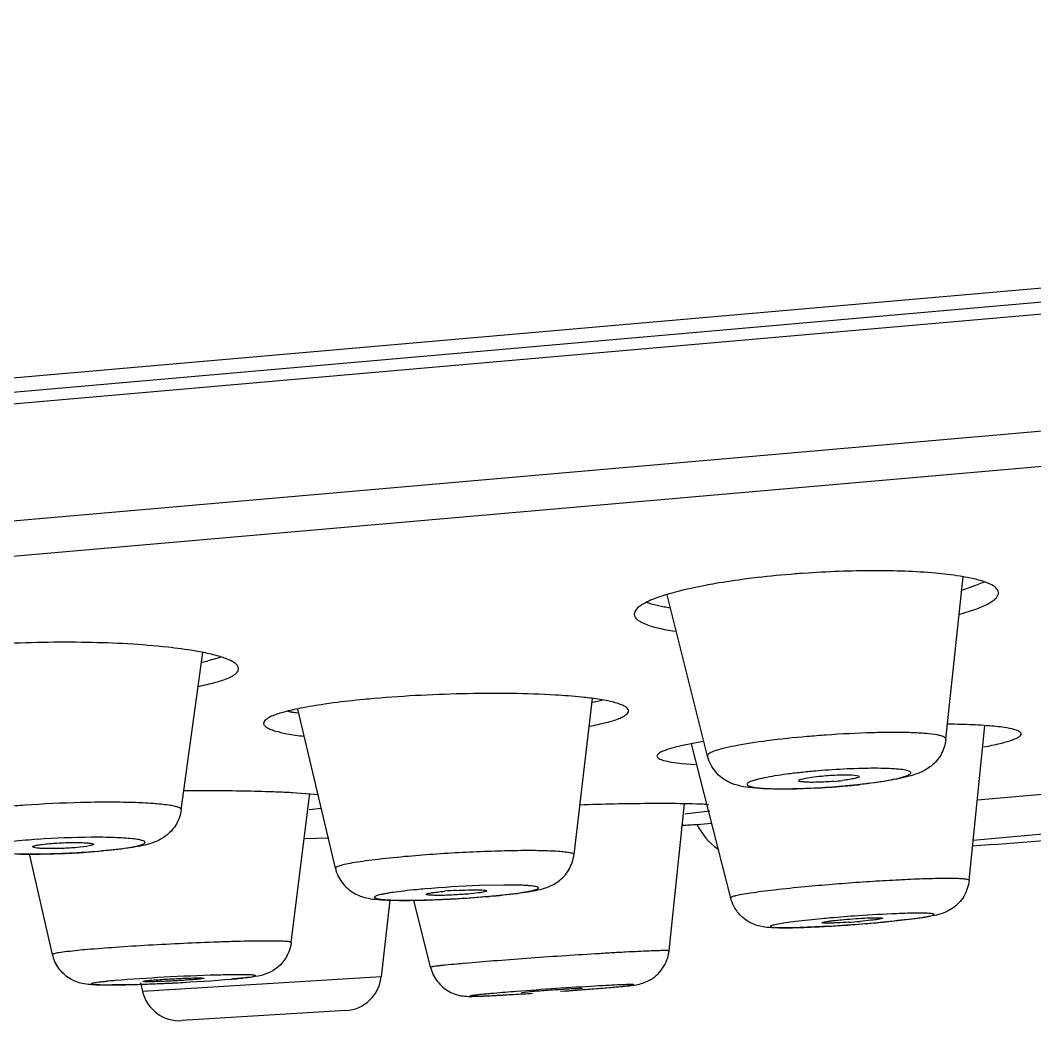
# Model space of a CAD drawing. Extents: x -7342 to 109, y -2615 to 214.
# Drawn here: x -5329.34 to -5316, y -2318.87 to -2305.71 of the extents above; entities that cross this region are included whole.
import ezdxf

# ---------------------------------------------------------------- set-up
doc = ezdxf.new("R2010")
doc.units = 0
doc.header["$LTSCALE"] = 7
doc.layers.get('0').update_dxf_attribs({"color": 2, "linetype": 'CONTINUOUS'})
doc.layers.add('DWG', color=7, linetype='CONTINUOUS')

msp = doc.modelspace()

# ---------------------------------------------------------------- linework, layer by layer
at = {"color": 7, "linetype": 'Continuous'}
for p, q in [((-5356.054, -2313.081), (-5271.775, -2305.707)), ((-5271.722, -2307.248), (-5355.839, -2314.607)), ((-5272.075, -2307.744), (-5355.405, -2315.034)), ((-5317.164, -2315.165), (-5316.939, -2313.029)), ((-5316.941, -2313.199), (-5316.77, -2313.141)), ((-5316.77, -2313.141), (-5316.661, -2313.094)), ((-5320.301, -2315.387), (-5320.834, -2313.267)), ((-5327.227, -2316.094), (-5326.944, -2314.025)), ((-5326.871, -2314.132), (-5326.711, -2314.086)), ((-5322.058, -2316.684), (-5321.815, -2314.631)), ((-5321.811, -2314.68), (-5321.687, -2314.652)), ((-5325.199, -2316.863), (-5325.694, -2314.768)), ((-5317.131, -2314.968), (-5317.149, -2314.968)), ((-5316.859, -2317.023), (-5316.653, -2314.989)), ((-5320.359, -2315.195), (-5320.651, -2315.252)), ((-5319.996, -2317.255), (-5320.511, -2315.226)), ((-5320.634, -2315.484), (-5320.458, -2315.499)), ((-5318.366, -2315.637), (-5318.31, -2315.649)), ((-5318.31, -2315.649), (-5318.304, -2315.655)), ((-5325.779, -2317.84), (-5325.533, -2315.879)), ((-5325.419, -2315.895), (-5325.762, -2315.87)), ((-5316.752, -2315.965), (-5315.213, -2315.83)), ((-5320.807, -2317.95), (-5320.602, -2316.016)), ((-5325.544, -2316.09), (-5325.383, -2316.071)), ((-5320.599, -2316.147), (-5320.269, -2316.106)), ((-5320.439, -2316.287), (-5320.246, -2316.27)), ((-5315.075, -2316.345), (-5316.806, -2316.496)), ((-5328.4, -2316.561), (-5328.475, -2316.577)), ((-5328.382, -2316.549), (-5328.4, -2316.561)), ((-5325.284, -2316.468), (-5325.608, -2316.475)), ((-5328.92, -2317.998), (-5329.223, -2316.675)), ((-5328.475, -2316.577), (-5328.598, -2316.591)), ((-5328.286, -2316.635), (-5328, -2316.603)), ((-5322.983, -2317.084), (-5323.308, -2317.091)), ((-5323.32, -2317.188), (-5323.45, -2317.202)), ((-5323.081, -2317.222), (-5322.798, -2317.19)), ((-5324.481, -2317.282), (-5324.596, -2318.293)), ((-5323.945, -2318.166), (-5324.164, -2317.284)), ((-5318.152, -2317.548), (-5318.292, -2317.562)), ((-5318.013, -2317.516), (-5317.998, -2317.52)), ((-5317.993, -2317.571), (-5317.685, -2317.538)), ((-5324.596, -2318.293), (-5327.736, -2318.485)), ((-5327.764, -2318.371), (-5327.736, -2318.485)), ((-5326.545, -2318.32), (-5326.564, -2318.321)), ((-5322.747, -2318.498), (-5322.631, -2318.484)), ((-5322.236, -2318.482), (-5321.585, -2318.432)), ((-5322.182, -2318.479), (-5321.575, -2318.431)), ((-5321.949, -2318.443), (-5322.065, -2318.456)), ((-5325.063, -2318.736), (-5327.22, -2318.868))]:
    msp.add_line(p, q, dxfattribs=at)
for centre, radius, start, end in [((-5318.108, -2326.361), 13.41, 94.4542, 96.5719), ((-5318.058, -2326.98), 14.031, 93.9906, 94.4639), ((-5320.371, -2310.783), 2.686, 258.4407, 260.1237), ((-5320.29, -2310.326), 3.15, 260.0966, 260.7289), ((-5327.59, -2311.222), 2.998, 282.3153, 283.8727), ((-5325.295, -2311.732), 3.111, 260.2433, 261.3801), ((-5325.191, -2311.045), 3.806, 261.3757, 262.3676), ((-5317.262, -2326.178), 11.211, 88.4946, 89.3284), ((-5317.22, -2324.527), 9.559, 88.0335, 88.4914), ((-5317.679, -2330.128), 15.054, 94.039, 94.9968), ((-5317.98, -2325.887), 10.341, 94.039, 94.9968), ((-5318.92, -2312.454), 3.278, 274.9446, 276.9528), ((-5326.911, -2348.126), 32.281, 89.8836, 90.4957), ((-5326.461, -2329.049), 13.197, 86.9631, 87.3166), ((-5319.462, -2304.986), 10.838, 272.9823, 274.9997), ((-5319.427, -2305.479), 10.341, 274.039, 274.9968), ((-5319.369, -2306.006), 9.814, 274.9783, 276.311), ((-5328.346, -2329.536), 13.535, 93.9856, 94.9734), ((-5330.786, -2116.555), 200, 272.9102, 272.96557), ((-5319.714, -2315.948), 0.8, 205.0962, 235.7519), ((-5328.472, -2325.757), 9.297, 93.9856, 94.9734), ((-5328.344, -2327.622), 11.166, 90.3542, 93.9726), ((-5330.786, -2116.555), 200.5, 273.99634, 274.5012), ((-5329.217, -2306.649), 10.028, 269.2694, 271.0068), ((-5329.247, -2304.83), 11.847, 270.9969, 272.7851), ((-5329.163, -2306.251), 10.424, 272.7004, 274.9553), ((-5329.092, -2307.372), 9.297, 273.9856, 274.9734), ((-5322.797, -2331.288), 14.206, 92.0617, 94.9497), ((-5316.529, -2343.53), 26.539, 94.9958, 95.3783), ((-5323.073, -2328.005), 10.911, 94.9921, 95.5488), ((-5323.32, -2322.216), 5.07, 93.2308, 94.9704), ((-5324.136, -2306.363), 10.911, 274.9921, 275.5488), ((-5324.434, -2302.857), 14.43, 272.0806, 272.6926), ((-5324.471, -2302.054), 15.234, 272.6888, 273.4229), ((-5324.432, -2302.663), 14.624, 273.4143, 274.9451), ((-5316.84, -2338.627), 21.19, 94.0044, 94.9825), ((-5317.093, -2335.679), 18.231, 94.9958, 95.3783), ((-5319.924, -2296.953), 20.708, 273.2925, 273.95), ((-5319.984, -2296.074), 21.59, 273.9474, 274.0941), ((-5318.964, -2309.865), 7.726, 273.8297, 274.9911), ((-5319.956, -2296.415), 21.247, 274.0852, 274.9923), ((-5319.702, -2299.42), 18.231, 274.9958, 275.3783), ((-5319.742, -2298.884), 18.769, 274.9969, 275.3551), ((-5327.346, -2330.725), 12.841, 94.9898, 95.5429), ((-5321.22, -2344.055), 26.04, 94.9949, 95.2467), ((-5326.401, -2330.875), 12.611, 90.6275, 91.6271), ((-5325.093, -2318.237), 0.5, 273.5, 353.5), ((-5327.327, -2327.128), 8.821, 94.9898, 95.5429), ((-5328.637, -2292.773), 25.632, 271.6268, 272.6464), ((-5328.808, -2288.913), 29.496, 272.632, 273.1926), ((-5327.331, -2309.534), 8.821, 274.9898, 275.5429), ((-5323.142, -2300.612), 17.888, 274.9949, 275.2467), ((-5322.544, -2307.002), 11.47, 275.2449, 275.7421), ((-5322.008, -2312.361), 6.085, 275.7769, 276.3479), ((-5327.25, -2318.369), 0.5, 193.5, 273.5), ((-5321.554, -2336.329), 17.888, 94.9949, 95.2467)]:
    msp.add_arc(centre, radius, start, end, dxfattribs=at)
for points, knots in [([(-5317.301, -2312.981), (-5317.569, -2312.957), (-5318.148, -2312.94), (-5318.726, -2312.962), (-5319.034, -2312.984)], [0, 0, 0, 0, 1106.343814, 2374.971474, 2374.971474, 2374.971474, 2374.971474]), ([(-5319.643, -2313.04), (-5319.692, -2313.045), (-5319.878, -2313.068), (-5320.064, -2313.095), (-5320.201, -2313.119)], [0, 0, 0, 0, 616.423958, 2365.813882, 2365.813882, 2365.813882, 2365.813882]), ([(-5316.886, -2313.036), (-5316.917, -2313.031), (-5317.054, -2313.007), (-5317.193, -2312.991), (-5317.301, -2312.981)], [0, 0, 0, 0, 531.686719, 2383.83964, 2383.83964, 2383.83964, 2383.83964]), ([(-5316.472, -2313.235), (-5316.474, -2313.213), (-5316.507, -2313.165), (-5316.594, -2313.116), (-5316.724, -2313.071), (-5316.828, -2313.048), (-5316.886, -2313.036)], [0, 0, 0, 0, 573.679515, 1426.460492, 2643.098058, 4232.684492, 4232.684492, 4232.684492, 4232.684492]), ([(-5320.673, -2313.217), (-5320.76, -2313.239), (-5320.912, -2313.282), (-5321.083, -2313.348), (-5321.182, -2313.406), (-5321.239, -2313.45), (-5321.268, -2313.497), (-5321.265, -2313.525)], [0, 0, 0, 0, 1987.237551, 3493.168197, 4060.637675, 4509.375217, 5122.750315, 5122.750315, 5122.750315, 5122.750315]), ([(-5320.201, -2313.119), (-5320.243, -2313.126), (-5320.402, -2313.155), (-5320.559, -2313.188), (-5320.673, -2313.217)], [0, 0, 0, 0, 638.331404, 2362.66107, 2362.66107, 2362.66107, 2362.66107]), ([(-5316.98, -2313.52), (-5316.905, -2313.5), (-5316.774, -2313.459), (-5316.627, -2313.398), (-5316.543, -2313.345), (-5316.493, -2313.303), (-5316.47, -2313.26), (-5316.472, -2313.235)], [0, 0, 0, 0, 1995.719867, 3507.338026, 4080.293601, 4537.86402, 5183.968642, 5183.968642, 5183.968642, 5183.968642]), ([(-5321.097, -2313.365), (-5321.084, -2313.37), (-5321.022, -2313.389), (-5320.959, -2313.404), (-5320.909, -2313.414)], [0, 0, 0, 0, 527.051419, 2359.212866, 2359.212866, 2359.212866, 2359.212866]), ([(-5321.265, -2313.525), (-5321.263, -2313.55), (-5321.233, -2313.589), (-5321.179, -2313.624), (-5321.089, -2313.666), (-5320.937, -2313.709), (-5320.804, -2313.733), (-5320.729, -2313.744)], [0, 0, 0, 0, 647.682638, 1105.422773, 1675.000813, 3167.232246, 5124.26413, 5124.26413, 5124.26413, 5124.26413]), ([(-5327.401, -2313.956), (-5327.754, -2313.917), (-5328.5, -2313.879), (-5329.246, -2313.892), (-5329.636, -2313.914)], [0, 0, 0, 0, 1102.301656, 2310.244533, 2310.244533, 2310.244533, 2310.244533]), ([(-5326.958, -2314.021), (-5326.991, -2314.015), (-5327.138, -2313.988), (-5327.286, -2313.969), (-5327.401, -2313.956)], [0, 0, 0, 0, 523.486595, 2321.494272, 2321.494272, 2321.494272, 2321.494272]), ([(-5326.472, -2314.232), (-5326.474, -2314.21), (-5326.502, -2314.176), (-5326.55, -2314.144), (-5326.632, -2314.105), (-5326.769, -2314.061), (-5326.89, -2314.034), (-5326.958, -2314.021)], [0, 0, 0, 0, 620.94894, 1071.688231, 1635.041639, 3113.34274, 5051.99174, 5051.99174, 5051.99174, 5051.99174]), ([(-5327.003, -2314.47), (-5326.925, -2314.454), (-5326.79, -2314.424), (-5326.636, -2314.375), (-5326.547, -2314.33), (-5326.496, -2314.295), (-5326.47, -2314.255), (-5326.472, -2314.232)], [0, 0, 0, 0, 1989.775627, 3480.216062, 4035.124806, 4468.973705, 5050.119337, 5050.119337, 5050.119337, 5050.119337]), ([(-5325.222, -2314.688), (-5325.262, -2314.694), (-5325.409, -2314.714), (-5325.554, -2314.738), (-5325.66, -2314.759)], [0, 0, 0, 0, 638.837426, 2333.634867, 2333.634867, 2333.634867, 2333.634867]), ([(-5324.685, -2314.63), (-5324.732, -2314.635), (-5324.911, -2314.651), (-5325.09, -2314.671), (-5325.222, -2314.688)], [0, 0, 0, 0, 614.696392, 2336.649048, 2336.649048, 2336.649048, 2336.649048]), ([(-5322.304, -2314.585), (-5322.687, -2314.562), (-5323.482, -2314.556), (-5324.275, -2314.595), (-5324.685, -2314.63)], [0, 0, 0, 0, 1131.015635, 2343.073303, 2343.073303, 2343.073303, 2343.073303]), ([(-5321.853, -2314.624), (-5321.887, -2314.62), (-5322.037, -2314.603), (-5322.187, -2314.592), (-5322.304, -2314.585)], [0, 0, 0, 0, 531.917971, 2354.979864, 2354.979864, 2354.979864, 2354.979864]), ([(-5321.34, -2314.789), (-5321.342, -2314.769), (-5321.373, -2314.74), (-5321.422, -2314.716), (-5321.509, -2314.685), (-5321.654, -2314.652), (-5321.781, -2314.633), (-5321.853, -2314.624)], [0, 0, 0, 0, 554.740473, 996.84063, 1566.272335, 3094.431074, 5124.22743, 5124.22743, 5124.22743, 5124.22743]), ([(-5325.66, -2314.759), (-5325.731, -2314.773), (-5325.853, -2314.801), (-5325.993, -2314.843), (-5326.074, -2314.881), (-5326.119, -2314.909), (-5326.145, -2314.941), (-5326.143, -2314.96)], [0, 0, 0, 0, 2028.049314, 3540.048533, 4096.990272, 4525.233718, 5061.170687, 5061.170687, 5061.170687, 5061.170687]), ([(-5321.854, -2314.995), (-5321.779, -2314.98), (-5321.648, -2314.952), (-5321.5, -2314.909), (-5321.414, -2314.87), (-5321.366, -2314.842), (-5321.338, -2314.809), (-5321.34, -2314.789)], [0, 0, 0, 0, 2057.126985, 3591.717658, 4156.125686, 4588.701901, 5122.4529, 5122.4529, 5122.4529, 5122.4529]), ([(-5326.143, -2314.96), (-5326.141, -2314.98), (-5326.109, -2315.009), (-5326.058, -2315.034), (-5325.968, -2315.066), (-5325.818, -2315.098), (-5325.687, -2315.117), (-5325.612, -2315.126)], [0, 0, 0, 0, 543.986185, 980.324185, 1543.205428, 3054.937224, 5062.386482, 5062.386482, 5062.386482, 5062.386482]), ([(-5317.164, -2315.165), (-5317.162, -2315.151), (-5317.192, -2315.132), (-5317.231, -2315.12), (-5317.31, -2315.102), (-5317.44, -2315.089), (-5317.634, -2315.078), (-5317.871, -2315.076), (-5318.244, -2315.081), (-5318.538, -2315.097), (-5318.74, -2315.111)], [0, 0, 0, 0, 202.116624, 394.568958, 655.379267, 1379.560544, 2354.186773, 3543.612093, 4902.747579, 7917.335386, 7917.335386, 7917.335386, 7917.335386]), ([(-5316.174, -2315.094), (-5316.175, -2315.085), (-5316.19, -2315.066), (-5316.255, -2315.037), (-5316.391, -2315.009), (-5316.614, -2314.986), (-5316.791, -2314.977), (-5316.892, -2314.974)], [0, 0, 0, 0, 180.485324, 473.337283, 1487.328205, 3077.36826, 5195.809289, 5195.809289, 5195.809289, 5195.809289]), ([(-5318.991, -2315.131), (-5319.166, -2315.146), (-5319.485, -2315.18), (-5319.855, -2315.235), (-5320.088, -2315.285), (-5320.192, -2315.314), (-5320.253, -2315.339), (-5320.284, -2315.355), (-5320.304, -2315.376), (-5320.301, -2315.387)], [0, 0, 0, 0, 2724.792463, 4948.89567, 5785.241707, 6402.596434, 6625.111703, 6789.989196, 6971.186034, 6971.186034, 6971.186034, 6971.186034]), ([(-5317.164, -2315.165), (-5317.171, -2315.235), (-5317.214, -2315.37), (-5317.343, -2315.519), (-5317.489, -2315.603), (-5317.678, -2315.666), (-5317.943, -2315.717), (-5318.166, -2315.747), (-5318.291, -2315.761)], [0, 0, 0, 0, 924.412676, 1803.15604, 2530.45929, 3121.031558, 4419.726353, 6072.615439, 6072.615439, 6072.615439, 6072.615439]), ([(-5316.664, -2315.266), (-5316.593, -2315.253), (-5316.469, -2315.227), (-5316.329, -2315.19), (-5316.245, -2315.157), (-5316.202, -2315.136), (-5316.172, -2315.11), (-5316.174, -2315.094)], [0, 0, 0, 0, 2128.073067, 3706.302836, 4280.745194, 4711.984362, 5194.509979, 5194.509979, 5194.509979, 5194.509979]), ([(-5320.651, -2315.252), (-5320.731, -2315.271), (-5320.836, -2315.299), (-5320.941, -2315.346), (-5320.967, -2315.376), (-5320.966, -2315.389)], [0, 0, 0, 0, 2326.03449, 2964.915404, 3305.873062, 3305.873062, 3305.873062, 3305.873062]), ([(-5320.966, -2315.389), (-5320.965, -2315.401), (-5320.934, -2315.428), (-5320.868, -2315.448), (-5320.763, -2315.47), (-5320.681, -2315.48), (-5320.634, -2315.484)], [0, 0, 0, 0, 437.911019, 1252.963122, 2505.794777, 4191.724849, 4191.724849, 4191.724849, 4191.724849]), ([(-5318.898, -2315.81), (-5319.049, -2315.817), (-5319.32, -2315.825), (-5319.695, -2315.817), (-5319.998, -2315.764), (-5320.209, -2315.604), (-5320.282, -2315.464), (-5320.301, -2315.387)], [0, 0, 0, 0, 1469.265282, 2633.254508, 3673.86019, 4383.15775, 5147.255445, 5147.255445, 5147.255445, 5147.255445]), ([(-5318.881, -2315.585), (-5318.945, -2315.591), (-5319.07, -2315.603), (-5319.249, -2315.624), (-5319.41, -2315.647), (-5319.545, -2315.672), (-5319.641, -2315.693), (-5319.701, -2315.711), (-5319.734, -2315.722), (-5319.759, -2315.734), (-5319.775, -2315.744), (-5319.783, -2315.757), (-5319.777, -2315.771), (-5319.762, -2315.779), (-5319.739, -2315.787), (-5319.708, -2315.795), (-5319.649, -2315.804), (-5319.556, -2315.812), (-5319.362, -2315.82), (-5319.073, -2315.817), (-5318.829, -2315.804), (-5318.698, -2315.795)], [0, 0, 0, 0, 1728.515092, 3350.820481, 4804.506467, 6042.522565, 7025.375844, 7411.196142, 7722.81652, 7960.118, 8125.870838, 8233.310369, 8329.662853, 8473.209958, 8685.839846, 8972.902938, 9334.120127, 10270.805652, 11469.407013, 14485.247228, 17979.587608, 17979.587608, 17979.587608, 17979.587608]), ([(-5318.526, -2315.781), (-5318.461, -2315.775), (-5318.336, -2315.763), (-5318.157, -2315.742), (-5317.997, -2315.719), (-5317.861, -2315.695), (-5317.766, -2315.673), (-5317.705, -2315.656), (-5317.672, -2315.644), (-5317.648, -2315.632), (-5317.632, -2315.622), (-5317.624, -2315.609), (-5317.63, -2315.596), (-5317.645, -2315.587), (-5317.667, -2315.579), (-5317.699, -2315.572), (-5317.758, -2315.562), (-5317.851, -2315.554), (-5318.044, -2315.546), (-5318.334, -2315.55), (-5318.578, -2315.562), (-5318.708, -2315.572)], [0, 0, 0, 0, 1736.76071, 3366.805059, 4827.425632, 6071.347498, 7058.889329, 7446.550123, 7759.657039, 7998.090529, 8164.634066, 8272.58612, 8369.398239, 8513.630114, 8727.274321, 9015.706803, 9378.647125, 10319.800964, 11524.120071, 14554.346892, 18065.356489, 18065.356489, 18065.356489, 18065.356489]), ([(-5319.102, -2315.712), (-5319.103, -2315.709), (-5319.094, -2315.701), (-5319.065, -2315.69), (-5318.998, -2315.674), (-5318.894, -2315.66), (-5318.813, -2315.651), (-5318.769, -2315.647)], [0, 0, 0, 0, 136.794982, 426.536847, 1504.350696, 3149.846116, 5161.129258, 5161.129258, 5161.129258, 5161.129258]), ([(-5318.935, -2315.733), (-5318.958, -2315.733), (-5318.998, -2315.732), (-5319.051, -2315.728), (-5319.082, -2315.723), (-5319.101, -2315.717), (-5319.102, -2315.712)], [0, 0, 0, 0, 1695.07343, 2994.934839, 3836.420062, 4213.481194, 4213.481194, 4213.481194, 4213.481194]), ([(-5318.638, -2315.719), (-5318.664, -2315.722), (-5318.763, -2315.729), (-5318.862, -2315.733), (-5318.935, -2315.733)], [0, 0, 0, 0, 623.623655, 2377.826451, 2377.826451, 2377.826451, 2377.826451]), ([(-5318.769, -2315.647), (-5318.693, -2315.64), (-5318.558, -2315.633), (-5318.423, -2315.632), (-5318.366, -2315.637)], [0, 0, 0, 0, 1351.89049, 2378.61424, 2378.61424, 2378.61424, 2378.61424]), ([(-5318.304, -2315.655), (-5318.305, -2315.662), (-5318.331, -2315.672), (-5318.37, -2315.684), (-5318.441, -2315.696), (-5318.493, -2315.704), (-5318.523, -2315.707)], [0, 0, 0, 0, 366.78046, 1223.579717, 2537.605914, 4221.046775, 4221.046775, 4221.046775, 4221.046775]), ([(-5325.843, -2315.866), (-5325.918, -2315.863), (-5326.252, -2315.85), (-5326.586, -2315.845), (-5326.846, -2315.845)], [0, 0, 0, 0, 522.118259, 2330.162761, 2330.162761, 2330.162761, 2330.162761]), ([(-5327.227, -2316.094), (-5327.226, -2316.088), (-5327.238, -2316.071), (-5327.272, -2316.058), (-5327.325, -2316.044), (-5327.434, -2316.026), (-5327.618, -2316.009), (-5327.885, -2315.997), (-5328.203, -2315.993), (-5328.677, -2316), (-5329.042, -2316.017), (-5329.287, -2316.034)], [0, 0, 0, 0, 79.32789, 223.050939, 448.352888, 756.76903, 1609.635712, 2739.641448, 4085.418385, 5572.017346, 8636.028106, 8636.028106, 8636.028106, 8636.028106]), ([(-5320.822, -2316.012), (-5320.906, -2316.012), (-5321.292, -2316.013), (-5321.678, -2316.021), (-5321.979, -2316.031)], [0, 0, 0, 0, 516.323868, 2361.935181, 2361.935181, 2361.935181, 2361.935181]), ([(-5320.288, -2316.027), (-5320.322, -2316.024), (-5320.5, -2316.015), (-5320.678, -2316.013), (-5320.822, -2316.012)], [0, 0, 0, 0, 454.464442, 2367.295011, 2367.295011, 2367.295011, 2367.295011]), ([(-5327.227, -2316.094), (-5327.236, -2316.159), (-5327.279, -2316.286), (-5327.402, -2316.428), (-5327.542, -2316.509), (-5327.674, -2316.552), (-5327.8, -2316.578), (-5327.995, -2316.61), (-5328.152, -2316.626), (-5328.262, -2316.635)], [0, 0, 0, 0, 1066.21482, 2093.926181, 2966.250323, 3648.944706, 4309.568654, 5050.091445, 6839.527606, 6839.527606, 6839.527606, 6839.527606]), ([(-5329.278, -2316.495), (-5329.334, -2316.5), (-5329.439, -2316.51), (-5329.584, -2316.528), (-5329.687, -2316.545), (-5329.755, -2316.559), (-5329.794, -2316.569), (-5329.824, -2316.579), (-5329.845, -2316.589), (-5329.859, -2316.597), (-5329.863, -2316.611), (-5329.852, -2316.621), (-5329.825, -2316.633), (-5329.783, -2316.642), (-5329.732, -2316.65), (-5329.658, -2316.659), (-5329.548, -2316.667), (-5329.398, -2316.672), (-5329.159, -2316.675), (-5328.839, -2316.67), (-5328.578, -2316.656), (-5328.446, -2316.647)], [0, 0, 0, 0, 1463.149379, 2735.108165, 3766.672957, 4182.375197, 4526.971794, 4798.938618, 4998.348791, 5129.148082, 5212.950047, 5312.359213, 5471.964461, 6007.147605, 6383.495394, 6829.556367, 7916.955199, 9233.491322, 10735.220866, 14083.353989, 17508.302912, 17508.302912, 17508.302912, 17508.302912]), ([(-5329.181, -2316.581), (-5329.182, -2316.575), (-5329.155, -2316.565), (-5329.119, -2316.557), (-5329.048, -2316.547), (-5328.995, -2316.542), (-5328.965, -2316.539)], [0, 0, 0, 0, 319.42558, 1139.052098, 2433.251637, 4102.549372, 4102.549372, 4102.549372, 4102.549372]), ([(-5328.965, -2316.539), (-5328.941, -2316.537), (-5328.84, -2316.529), (-5328.738, -2316.525), (-5328.66, -2316.525)], [0, 0, 0, 0, 552.799654, 2315.010397, 2315.010397, 2315.010397, 2315.010397]), ([(-5328.66, -2316.525), (-5328.623, -2316.524), (-5328.555, -2316.525), (-5328.469, -2316.528), (-5328.414, -2316.535), (-5328.389, -2316.541), (-5328.382, -2316.547), (-5328.382, -2316.549)], [0, 0, 0, 0, 2008.866508, 3603.236837, 4629.938338, 4903.991919, 5033.791431, 5033.791431, 5033.791431, 5033.791431]), ([(-5327.868, -2316.475), (-5327.946, -2316.467), (-5328.128, -2316.457), (-5328.31, -2316.455), (-5328.413, -2316.456)], [0, 0, 0, 0, 1004.836667, 2319.176681, 2319.176681, 2319.176681, 2319.176681]), ([(-5328, -2316.603), (-5327.962, -2316.598), (-5327.896, -2316.588), (-5327.818, -2316.573), (-5327.769, -2316.56), (-5327.742, -2316.551), (-5327.722, -2316.543), (-5327.709, -2316.535), (-5327.701, -2316.525), (-5327.704, -2316.514), (-5327.716, -2316.507), (-5327.743, -2316.495), (-5327.795, -2316.485), (-5327.841, -2316.478), (-5327.868, -2316.475)], [0, 0, 0, 0, 2601.131982, 4651.638365, 5455.002494, 6105.95606, 6604.41659, 6955.571447, 7184.307772, 7380.141851, 7664.651557, 8087.935796, 9391.677098, 11297.984358, 11297.984358, 11297.984358, 11297.984358]), ([(-5328.598, -2316.591), (-5328.663, -2316.596), (-5328.762, -2316.602), (-5328.892, -2316.605), (-5328.983, -2316.605), (-5329.06, -2316.603), (-5329.123, -2316.599), (-5329.157, -2316.592), (-5329.181, -2316.587), (-5329.181, -2316.581)], [0, 0, 0, 0, 2280.207964, 3441.579495, 4518.794786, 5443.934925, 6158.667028, 6620.04562, 6815.580514, 6815.580514, 6815.580514, 6815.580514]), ([(-5324.237, -2316.702), (-5324.113, -2316.691), (-5323.86, -2316.671), (-5323.481, -2316.649), (-5323.11, -2316.634), (-5322.772, -2316.626), (-5322.485, -2316.627), (-5322.287, -2316.635), (-5322.167, -2316.646), (-5322.109, -2316.657), (-5322.075, -2316.664), (-5322.058, -2316.678), (-5322.058, -2316.684)], [0, 0, 0, 0, 1640.151376, 3341.921607, 5001.148465, 6518.492009, 7802.15258, 8775.593901, 9127.527231, 9383.342423, 9541.772469, 9616.33168, 9616.33168, 9616.33168, 9616.33168]), ([(-5323.172, -2317.232), (-5323.05, -2317.222), (-5322.879, -2317.204), (-5322.667, -2317.174), (-5322.535, -2317.15), (-5322.4, -2317.115), (-5322.25, -2317.038), (-5322.113, -2316.891), (-5322.067, -2316.754), (-5322.058, -2316.684)], [0, 0, 0, 0, 1877.381212, 2641.318139, 3294.809573, 3931.822129, 4790.766117, 5843.806191, 6934.690989, 6934.690989, 6934.690989, 6934.690989]), ([(-5325.199, -2316.863), (-5325.2, -2316.856), (-5325.174, -2316.837), (-5325.129, -2316.824), (-5325.046, -2316.802), (-5324.935, -2316.783), (-5324.794, -2316.761), (-5324.558, -2316.732), (-5324.37, -2316.713), (-5324.237, -2316.702)], [0, 0, 0, 0, 155.498555, 516.312503, 1102.431813, 1905.043915, 2908.433762, 4091.896931, 6891.37335, 6891.37335, 6891.37335, 6891.37335]), ([(-5325.199, -2316.863), (-5325.181, -2316.937), (-5325.113, -2317.076), (-5324.947, -2317.207), (-5324.78, -2317.26), (-5324.576, -2317.282), (-5324.29, -2317.288), (-5324.048, -2317.283), (-5323.91, -2317.278)], [0, 0, 0, 0, 923.05185, 1804.08327, 2491.074012, 3018.462985, 4287.356304, 5960.271687, 5960.271687, 5960.271687, 5960.271687]), ([(-5322.798, -2317.19), (-5322.754, -2317.183), (-5322.693, -2317.174), (-5322.619, -2317.159), (-5322.579, -2317.15), (-5322.551, -2317.14), (-5322.533, -2317.134), (-5322.523, -2317.121), (-5322.537, -2317.11), (-5322.555, -2317.106), (-5322.587, -2317.099), (-5322.628, -2317.094), (-5322.681, -2317.09), (-5322.743, -2317.087), (-5322.845, -2317.084), (-5322.926, -2317.084), (-5322.983, -2317.084)], [0, 0, 0, 0, 2369.630409, 3287.09303, 4013.589274, 4544.776152, 4882.566617, 5056.123821, 5244.510266, 5603.755033, 6158.305887, 6908.87144, 7848.353419, 8968.133473, 10257.431835, 13284.638645, 13284.638645, 13284.638645, 13284.638645]), ([(-5316.859, -2317.023), (-5316.858, -2317.019), (-5316.876, -2317.011), (-5316.904, -2317.007), (-5316.956, -2317.001), (-5317.025, -2316.999), (-5317.113, -2316.998), (-5317.264, -2316.998), (-5317.489, -2317.004), (-5317.792, -2317.018), (-5318.13, -2317.037), (-5318.483, -2317.062), (-5318.721, -2317.081), (-5318.84, -2317.092)], [0, 0, 0, 0, 68.539651, 235.110137, 508.05526, 886.012356, 1364.047143, 1936.424884, 3333.238401, 5003.668454, 6859.095247, 8804.185017, 10733.210751, 10733.210751, 10733.210751, 10733.210751]), ([(-5316.859, -2317.023), (-5316.866, -2317.096), (-5316.914, -2317.24), (-5317.058, -2317.391), (-5317.213, -2317.463), (-5317.396, -2317.503), (-5317.649, -2317.537), (-5317.865, -2317.559), (-5317.99, -2317.571)], [0, 0, 0, 0, 976.239071, 1930.057141, 2690.608474, 3205.127643, 4416.499975, 6085.79749, 6085.79749, 6085.79749, 6085.79749]), ([(-5324.129, -2317.145), (-5324.185, -2317.15), (-5324.289, -2317.161), (-5324.413, -2317.177), (-5324.499, -2317.19), (-5324.551, -2317.2), (-5324.596, -2317.209), (-5324.631, -2317.217), (-5324.657, -2317.226), (-5324.674, -2317.233), (-5324.685, -2317.242), (-5324.68, -2317.253), (-5324.665, -2317.258), (-5324.644, -2317.264), (-5324.612, -2317.269), (-5324.553, -2317.276), (-5324.459, -2317.281), (-5324.262, -2317.285), (-5323.967, -2317.28), (-5323.585, -2317.263), (-5323.319, -2317.244), (-5323.187, -2317.232)], [0, 0, 0, 0, 1448.13675, 2690.554599, 3217.917835, 3676.982139, 4064.146967, 4376.231628, 4611.815479, 4771.335792, 4861.490817, 4927.877054, 5047.774934, 5241.68394, 5512.861534, 5860.120828, 6771.426684, 7946.84034, 10916.081715, 14350.510615, 17766.803682, 17766.803682, 17766.803682, 17766.803682]), ([(-5324.004, -2317.207), (-5324.005, -2317.205), (-5323.998, -2317.2), (-5323.978, -2317.194), (-5323.929, -2317.184), (-5323.854, -2317.175), (-5323.793, -2317.169), (-5323.76, -2317.166)], [0, 0, 0, 0, 117.953036, 387.616415, 1416.060627, 3034.435383, 5099.038038, 5099.038038, 5099.038038, 5099.038038]), ([(-5323.45, -2317.202), (-5323.514, -2317.207), (-5323.609, -2317.213), (-5323.734, -2317.219), (-5323.819, -2317.221), (-5323.892, -2317.22), (-5323.948, -2317.218), (-5323.983, -2317.215), (-5323.999, -2317.211), (-5324.004, -2317.208), (-5324.004, -2317.207)], [0, 0, 0, 0, 2681.449205, 4014.679844, 5237.381739, 6278.468826, 7075.979259, 7585.197988, 7724.729498, 7793.714941, 7793.714941, 7793.714941, 7793.714941]), ([(-5323.606, -2317.155), (-5323.555, -2317.152), (-5323.481, -2317.148), (-5323.386, -2317.147), (-5323.326, -2317.147), (-5323.277, -2317.148), (-5323.239, -2317.151), (-5323.22, -2317.154), (-5323.205, -2317.158), (-5323.206, -2317.161)], [0, 0, 0, 0, 2642.339821, 3834.701438, 4879.749271, 5736.109233, 6373.000324, 6767.44202, 6923.55325, 6923.55325, 6923.55325, 6923.55325]), ([(-5323.206, -2317.161), (-5323.206, -2317.164), (-5323.219, -2317.169), (-5323.239, -2317.175), (-5323.276, -2317.182), (-5323.304, -2317.186), (-5323.32, -2317.188)], [0, 0, 0, 0, 346.329196, 1162.84353, 2451.57884, 4171.031134, 4171.031134, 4171.031134, 4171.031134]), ([(-5319.016, -2317.108), (-5319.151, -2317.12), (-5319.342, -2317.14), (-5319.581, -2317.169), (-5319.725, -2317.189), (-5319.837, -2317.206), (-5319.925, -2317.224), (-5319.966, -2317.235), (-5319.998, -2317.248), (-5319.996, -2317.255)], [0, 0, 0, 0, 2845.253343, 4050.548723, 5073.195093, 5891.264797, 6488.043374, 6851.282487, 6988.715452, 6988.715452, 6988.715452, 6988.715452]), ([(-5318.735, -2317.627), (-5318.869, -2317.635), (-5319.056, -2317.644), (-5319.288, -2317.649), (-5319.426, -2317.648), (-5319.566, -2317.64), (-5319.734, -2317.596), (-5319.906, -2317.468), (-5319.977, -2317.329), (-5319.996, -2317.255)], [0, 0, 0, 0, 1958.84459, 2746.029762, 3390.246983, 3966.082337, 4801.181329, 5883.09562, 6996.003225, 6996.003225, 6996.003225, 6996.003225]), ([(-5317.668, -2317.456), (-5317.715, -2317.457), (-5317.933, -2317.465), (-5318.15, -2317.478), (-5318.32, -2317.489)], [0, 0, 0, 0, 522.351395, 2386.158323, 2386.158323, 2386.158323, 2386.158323]), ([(-5317.685, -2317.538), (-5317.634, -2317.532), (-5317.562, -2317.523), (-5317.473, -2317.51), (-5317.421, -2317.501), (-5317.38, -2317.493), (-5317.348, -2317.485), (-5317.331, -2317.48), (-5317.317, -2317.472), (-5317.328, -2317.462), (-5317.344, -2317.461), (-5317.373, -2317.457), (-5317.412, -2317.455), (-5317.462, -2317.453), (-5317.548, -2317.453), (-5317.618, -2317.454), (-5317.668, -2317.456)], [0, 0, 0, 0, 2860.366287, 4034.024333, 5019.355226, 5807.142759, 6390.321168, 6764.086044, 6939.518719, 7072.25221, 7389.342325, 7915.258411, 8647.364871, 9579.753753, 10703.856064, 13473.97904, 13473.97904, 13473.97904, 13473.97904]), ([(-5318.801, -2317.529), (-5318.915, -2317.539), (-5319.073, -2317.556), (-5319.264, -2317.581), (-5319.355, -2317.595), (-5319.411, -2317.606), (-5319.441, -2317.612), (-5319.459, -2317.619), (-5319.473, -2317.623), (-5319.475, -2317.634), (-5319.461, -2317.637), (-5319.444, -2317.64), (-5319.415, -2317.643), (-5319.378, -2317.645), (-5319.332, -2317.646), (-5319.279, -2317.646), (-5319.191, -2317.646), (-5319.066, -2317.642), (-5318.898, -2317.635), (-5318.713, -2317.626), (-5318.449, -2317.609), (-5318.248, -2317.593), (-5318.114, -2317.582)], [0, 0, 0, 0, 3155.746244, 4394.651397, 5346.326912, 5704.205632, 5979.748003, 6170.907821, 6278.909781, 6327.244906, 6420.298145, 6595.244301, 6854.550694, 7196.671041, 7619.374828, 8119.473179, 8692.166621, 10035.041442, 11601.198584, 13334.184752, 15174.08833, 18910.132493, 18910.132493, 18910.132493, 18910.132493]), ([(-5318.796, -2317.579), (-5318.796, -2317.577), (-5318.786, -2317.574), (-5318.774, -2317.571), (-5318.747, -2317.566), (-5318.713, -2317.56), (-5318.669, -2317.555), (-5318.598, -2317.547), (-5318.542, -2317.541), (-5318.502, -2317.538)], [0, 0, 0, 0, 140.433286, 516.560302, 1128.396391, 1962.965214, 2998.595237, 4209.836574, 7013.533566, 7013.533566, 7013.533566, 7013.533566]), ([(-5318.448, -2317.574), (-5318.494, -2317.577), (-5318.559, -2317.58), (-5318.641, -2317.584), (-5318.692, -2317.585), (-5318.734, -2317.585), (-5318.766, -2317.585), (-5318.783, -2317.583), (-5318.795, -2317.582), (-5318.796, -2317.579)], [0, 0, 0, 0, 2727.619359, 3930.523544, 4975.447816, 5827.806429, 6461.675991, 6858.108166, 7013.319491, 7013.319491, 7013.319491, 7013.319491]), ([(-5318.502, -2317.538), (-5318.401, -2317.529), (-5318.261, -2317.519), (-5318.098, -2317.514), (-5318.036, -2317.513), (-5318.013, -2317.516)], [0, 0, 0, 0, 2060.458186, 2859.384637, 3333.829106, 3333.829106, 3333.829106, 3333.829106]), ([(-5317.998, -2317.52), (-5317.998, -2317.522), (-5318.003, -2317.524), (-5318.015, -2317.528), (-5318.045, -2317.534), (-5318.092, -2317.541), (-5318.13, -2317.545), (-5318.152, -2317.548)], [0, 0, 0, 0, 120.065411, 393.093995, 1415.576101, 3037.58349, 5181.762967, 5181.762967, 5181.762967, 5181.762967]), ([(-5325.779, -2317.84), (-5325.778, -2317.838), (-5325.785, -2317.834), (-5325.806, -2317.83), (-5325.856, -2317.825), (-5325.937, -2317.822), (-5326.051, -2317.82), (-5326.191, -2317.821), (-5326.358, -2317.823), (-5326.546, -2317.828), (-5326.827, -2317.837), (-5327.2, -2317.852), (-5327.648, -2317.876), (-5328.071, -2317.902), (-5328.34, -2317.923), (-5328.463, -2317.933)], [0, 0, 0, 0, 25.453286, 83.951797, 313.226043, 691.223825, 1210.143655, 1859.322995, 2624.400257, 3489.170831, 4434.50943, 6484.078784, 8595.769299, 10586.99587, 12285.36833, 12285.36833, 12285.36833, 12285.36833]), ([(-5325.779, -2317.84), (-5325.792, -2317.949), (-5325.873, -2318.111), (-5326.044, -2318.23), (-5326.187, -2318.28), (-5326.352, -2318.302), (-5326.476, -2318.314), (-5326.545, -2318.32)], [0, 0, 0, 0, 1692.619757, 2521.404657, 3161.597472, 3994.405284, 5070.23496, 5070.23496, 5070.23496, 5070.23496]), ([(-5328.587, -2317.945), (-5328.635, -2317.95), (-5328.718, -2317.958), (-5328.814, -2317.971), (-5328.87, -2317.98), (-5328.898, -2317.986), (-5328.912, -2317.99), (-5328.921, -2317.996), (-5328.92, -2317.998)], [0, 0, 0, 0, 2519.19838, 4371.828737, 5027.510893, 5498.400627, 5784.517842, 5901.624226, 5901.624226, 5901.624226, 5901.624226]), ([(-5327.909, -2318.394), (-5328.009, -2318.397), (-5328.148, -2318.4), (-5328.319, -2318.399), (-5328.426, -2318.395), (-5328.552, -2318.381), (-5328.706, -2318.321), (-5328.849, -2318.187), (-5328.906, -2318.063), (-5328.92, -2317.998)], [0, 0, 0, 0, 1722.885047, 2381.887761, 2928.898803, 3552.404299, 4565.79882, 5691.745565, 6832.908883, 6832.908883, 6832.908883, 6832.908883]), ([(-5320.807, -2317.95), (-5320.807, -2317.949), (-5320.816, -2317.948), (-5320.826, -2317.947), (-5320.848, -2317.946), (-5320.877, -2317.946), (-5320.914, -2317.947), (-5320.98, -2317.949), (-5321.08, -2317.952), (-5321.221, -2317.959), (-5321.387, -2317.967), (-5321.575, -2317.978), (-5321.856, -2317.995), (-5322.227, -2318.018), (-5322.675, -2318.05), (-5323.096, -2318.081), (-5323.364, -2318.103), (-5323.487, -2318.114)], [0, 0, 0, 0, 23.747197, 90.711887, 202.189766, 358.074972, 557.469869, 799.137874, 1404.221924, 2160.604389, 3051.543944, 4058.111503, 5158.089631, 7542.067295, 9997.585397, 12312.813522, 14287.628926, 14287.628926, 14287.628926, 14287.628926]), ([(-5321.336, -2318.408), (-5321.304, -2318.404), (-5321.213, -2318.395), (-5321.046, -2318.344), (-5320.874, -2318.19), (-5320.816, -2318.031), (-5320.807, -2317.95)], [0, 0, 0, 0, 532.466299, 1509.549145, 2847.654631, 4197.911154, 4197.911154, 4197.911154, 4197.911154]), ([(-5323.601, -2318.124), (-5323.651, -2318.129), (-5323.72, -2318.135), (-5323.805, -2318.144), (-5323.855, -2318.15), (-5323.892, -2318.155), (-5323.922, -2318.159), (-5323.934, -2318.162), (-5323.946, -2318.164), (-5323.945, -2318.166)], [0, 0, 0, 0, 2962.548156, 4157.011614, 5144.685639, 5917.527726, 6471.912941, 6805.037151, 6919.754775, 6919.754775, 6919.754775, 6919.754775]), ([(-5326.759, -2318.268), (-5326.991, -2318.275), (-5327.436, -2318.295), (-5327.881, -2318.323), (-5328.094, -2318.341)], [0, 0, 0, 0, 1209.22079, 2325.685516, 2325.685516, 2325.685516, 2325.685516]), ([(-5326.479, -2318.313), (-5326.444, -2318.31), (-5326.396, -2318.305), (-5326.337, -2318.297), (-5326.304, -2318.292), (-5326.279, -2318.288), (-5326.262, -2318.283), (-5326.253, -2318.281), (-5326.249, -2318.277), (-5326.252, -2318.273), (-5326.262, -2318.272), (-5326.278, -2318.269), (-5326.303, -2318.267), (-5326.336, -2318.265), (-5326.376, -2318.264), (-5326.445, -2318.263), (-5326.5, -2318.264), (-5326.539, -2318.264)], [0, 0, 0, 0, 2796.119651, 3905.893161, 4808.098572, 5494.045334, 5961.825746, 6214.479949, 6271.86052, 6325.236914, 6563.676382, 7015.98359, 7685.101768, 8569.105035, 9661.68676, 10953.400024, 14094.977559, 14094.977559, 14094.977559, 14094.977559]), ([(-5323.945, -2318.166), (-5323.929, -2318.233), (-5323.867, -2318.361), (-5323.71, -2318.495), (-5323.549, -2318.546), (-5323.425, -2318.549), (-5323.326, -2318.547), (-5323.157, -2318.54), (-5323.017, -2318.532), (-5322.915, -2318.526)], [0, 0, 0, 0, 1186.110225, 2363.599887, 3457.461223, 4014.617002, 4508.730446, 5155.130057, 6923.044037, 6923.044037, 6923.044037, 6923.044037]), ([(-5328.179, -2318.349), (-5328.198, -2318.351), (-5328.235, -2318.355), (-5328.285, -2318.36), (-5328.328, -2318.366), (-5328.361, -2318.371), (-5328.386, -2318.376), (-5328.399, -2318.379), (-5328.41, -2318.385), (-5328.4, -2318.391), (-5328.387, -2318.392), (-5328.362, -2318.395), (-5328.33, -2318.396), (-5328.288, -2318.398), (-5328.238, -2318.398), (-5328.155, -2318.398), (-5327.973, -2318.396), (-5327.677, -2318.387), (-5327.184, -2318.365), (-5326.807, -2318.342), (-5326.564, -2318.321)], [0, 0, 0, 0, 473.417951, 883.657913, 1226.482226, 1497.75781, 1694.95302, 1817.823042, 1869.879893, 1916.162417, 2031.947732, 2221.638868, 2484.905969, 2819.972497, 3223.510482, 3691.996269, 4807.829702, 7604.263494, 10816.360611, 16682.082474, 16682.082474, 16682.082474, 16682.082474]), ([(-5327.046, -2318.327), (-5327.113, -2318.333), (-5327.22, -2318.34), (-5327.365, -2318.348), (-5327.476, -2318.352), (-5327.561, -2318.355), (-5327.621, -2318.356), (-5327.657, -2318.356), (-5327.686, -2318.356), (-5327.708, -2318.355), (-5327.72, -2318.353), (-5327.728, -2318.353), (-5327.728, -2318.351)], [0, 0, 0, 0, 2845.591083, 4473.883496, 6057.190278, 7458.950478, 8053.442436, 8559.166004, 8965.977556, 9264.405314, 9449.14437, 9520.061608, 9520.061608, 9520.061608, 9520.061608]), ([(-5327.728, -2318.351), (-5327.729, -2318.349), (-5327.713, -2318.347), (-5327.696, -2318.343), (-5327.656, -2318.339), (-5327.629, -2318.336), (-5327.612, -2318.335)], [0, 0, 0, 0, 278.178284, 1076.855642, 2379.898673, 4124.474359, 4124.474359, 4124.474359, 4124.474359]), ([(-5327.612, -2318.335), (-5327.544, -2318.329), (-5327.436, -2318.322), (-5327.291, -2318.314), (-5327.18, -2318.31), (-5327.094, -2318.307), (-5327.035, -2318.306), (-5326.999, -2318.306), (-5326.97, -2318.306), (-5326.948, -2318.307), (-5326.938, -2318.309), (-5326.929, -2318.309), (-5326.929, -2318.311)], [0, 0, 0, 0, 2860.372162, 4496.50076, 6085.625789, 7489.646113, 8083.533011, 8587.423857, 8991.091738, 9285.03985, 9464.179078, 9528.973133, 9528.973133, 9528.973133, 9528.973133]), ([(-5326.929, -2318.311), (-5326.929, -2318.314), (-5326.945, -2318.314), (-5326.963, -2318.32), (-5327.001, -2318.323), (-5327.029, -2318.326), (-5327.046, -2318.327)], [0, 0, 0, 0, 295.891692, 1102.175056, 2401.603832, 4132.687603, 4132.687603, 4132.687603, 4132.687603]), ([(-5321.774, -2318.414), (-5322.122, -2318.434), (-5322.568, -2318.464), (-5323.013, -2318.5), (-5323.111, -2318.509)], [0, 0, 0, 0, 1836.319157, 2355.966047, 2355.966047, 2355.966047, 2355.966047]), ([(-5321.506, -2318.425), (-5321.466, -2318.421), (-5321.41, -2318.416), (-5321.343, -2318.408), (-5321.312, -2318.405), (-5321.293, -2318.402), (-5321.283, -2318.4), (-5321.276, -2318.398), (-5321.272, -2318.398), (-5321.269, -2318.396), (-5321.274, -2318.395), (-5321.278, -2318.394), (-5321.286, -2318.394), (-5321.297, -2318.393), (-5321.317, -2318.393), (-5321.35, -2318.394), (-5321.397, -2318.395), (-5321.48, -2318.398), (-5321.607, -2318.405), (-5321.715, -2318.41), (-5321.774, -2318.414)], [0, 0, 0, 0, 2804.920565, 3853.256473, 4643.663107, 4939.531713, 5168.631578, 5330.709437, 5426.030958, 5459.789714, 5510.864525, 5626.746532, 5809.414966, 6058.795911, 6374.4933, 7202.735378, 8286.014144, 9610.787236, 12926.725724, 17004.166503, 17004.166503, 17004.166503, 17004.166503]), ([(-5323.19, -2318.516), (-5323.215, -2318.518), (-5323.262, -2318.522), (-5323.325, -2318.529), (-5323.368, -2318.534), (-5323.395, -2318.538), (-5323.408, -2318.539), (-5323.418, -2318.542), (-5323.423, -2318.542), (-5323.427, -2318.545), (-5323.42, -2318.546), (-5323.414, -2318.547), (-5323.402, -2318.547), (-5323.387, -2318.547), (-5323.358, -2318.547), (-5323.312, -2318.546), (-5323.214, -2318.542), (-5323.061, -2318.535), (-5322.845, -2318.522), (-5322.688, -2318.513), (-5322.604, -2318.507)], [0, 0, 0, 0, 1238.699781, 2252.321471, 3020.685586, 3307.809643, 3529.237467, 3684.56616, 3773.799049, 3801.566938, 3854.032588, 3971.553086, 4155.062009, 4404.208539, 4718.433413, 5538.154989, 6600.256161, 9382.947795, 12892.714392, 16911.115391, 16911.115391, 16911.115391, 16911.115391]), ([(-5322.631, -2318.484), (-5322.562, -2318.478), (-5322.455, -2318.47), (-5322.31, -2318.46), (-5322.2, -2318.453), (-5322.114, -2318.448), (-5322.054, -2318.445), (-5322.018, -2318.443), (-5321.99, -2318.443), (-5321.968, -2318.441), (-5321.958, -2318.443), (-5321.949, -2318.441), (-5321.949, -2318.443)], [0, 0, 0, 0, 2900.014269, 4558.839757, 6170.273376, 7594.431721, 8197.046234, 8708.472897, 9118.290054, 9416.714426, 9598.080063, 9659.9039, 9659.9039, 9659.9039, 9659.9039])]:
    msp.add_open_spline(points, degree=3, knots=knots, dxfattribs=at)
at = {"layer": 'DWG'}
for p, q in [((-5356.29, -2312.761), (-5280.06, -2306.091)), ((-5280.204, -2306.295), (-5345.598, -2312.016))]:
    msp.add_line(p, q, dxfattribs=at)

doc.saveas('drawing.dxf')
